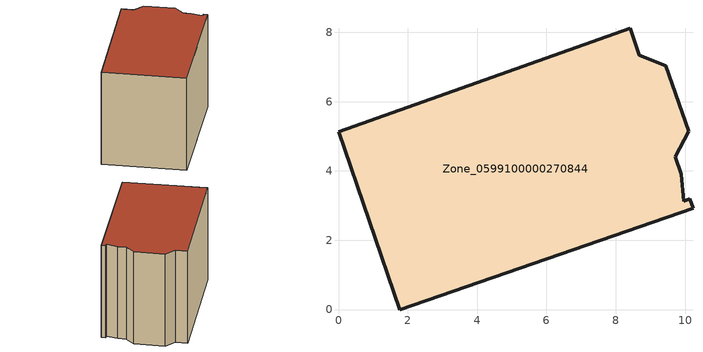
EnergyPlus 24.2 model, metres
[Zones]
Zone_0599100000270844
 floor ground (C_G): 9.96,3.13 10.14,3.19 10.23,2.93 1.76,0 0,5.13 8.41,8.11 8.68,7.34 9.44,7.04 10.1,5.15 9.71,4.41 9.89,3.9 z0
 wall outside (C_F): 10.1,5.15 9.44,7.04 8.68,7.34 8.41,8.11 0,5.13 1.76,0 10.23,2.93 10.14,3.19 9.96,3.13 9.89,3.9 9.71,4.41 10.1,5.15 z0:6.47
 roof outside (C_R): 9.96,3.13 9.89,3.9 9.71,4.41 10.1,5.15 9.44,7.04 8.68,7.34 8.41,8.11 0,5.13 1.76,0 10.23,2.93 10.14,3.19 z6.47
[BUILDING]
Pand.0599100000270844: North Axis=0; Terrain=City; Loads Convergence Tolerance Value=0.04; Temperature Convergence Tolerance Value=0.4; Solar Distribution=FullExterior; Maximum Number of Warmup Days=25; Minimum Number of Warmup Days=1
[Site:Location]
Rotterdam.The.Hague.AP_ZH_NLD Design_Conditions: Latitude=51.96; Longitude=4.45; Time Zone=1; Elevation=-4.5
[SITE:GROUNDTEMPERATURE:BUILDINGSURFACE]
18, 18, 18, 18, 18, 18, 18, 18, 18, 18, 18, 18
[MATERIAL] Thermal Absorptance=0.9; Solar Absorptance=0.7; Visible Absorptance=0.7
Name | Roughness | Thickness | Conductivity | Density | Specific Heat
G.TI.1946 | MediumSmooth | 0.15 | 1 | 540 | 1210
F.TI.1946 | Rough | 0.3 | 0.857143 | 1920 | 840
R.TI.1946 | MediumRough | 0.2 | 0.1 | 1500 | 1000
[CONSTRUCTION]
C_G: G.TI.1946
C_F: F.TI.1946
C_R: R.TI.1946
[ZONE]
Zone_0599100000270844: Type=1; Multiplier=1; Ceiling Height=Autocalculate; Volume=Autocalculate; Floor Area=autocalculate; Part of Total Floor Area=Yes
[ZONEINFILTRATION:DESIGNFLOWRATE]
Infil_Zone_0599100000270844: Zone or ZoneList or Space or SpaceList=Zone_0599100000270844; Schedule=AlwaysOn; Design Flow Rate Calculation Method=Flow/Area; Flow Rate per Floor Area=0.003; Constant Term Coefficient=1; Temperature Term Coefficient=0; Velocity Term Coefficient=0; Velocity Squared Term Coefficient=0
[HVACTEMPLATE:ZONE:IDEALLOADSAIRSYSTEM]
Zone_0599100000270844: Maximum Heating Supply Air Temperature=50; Minimum Cooling Supply Air Temperature=13; Maximum Heating Supply Air Humidity Ratio=0.0156; Minimum Cooling Supply Air Humidity Ratio=0.0077; Heating Limit=NoLimit; Cooling Limit=NoLimit; Dehumidification Control Type=ConstantSensibleHeatRatio; Cooling Sensible Heat Ratio=0.7; Dehumidification Setpoint=60; Humidification Control Type=None; Humidification Setpoint=30; Outdoor Air Method=None; Outdoor Air Flow Rate per Person=0.00944; Outdoor Air Flow Rate per Zone Floor Area=0; Outdoor Air Flow Rate per Zone=0; Demand Controlled Ventilation Type=None; Outdoor Air Economizer Type=NoEconomizer; Heat Recovery Type=None; Sensible Heat Recovery Effectiveness=0.7; Latent Heat Recovery Effectiveness=0.65
[ZONECONTROL:THERMOSTAT]
ThermostatControl_Zone_0599100000270844: Zone or ZoneList=Zone_0599100000270844; Control Type Schedule=DualSetpointControlType; Control 1=Thermostat_Zone_0599100000270844; Temperature Difference Between Cutout And Setpoint=0
[THERMOSTATSETPOINT:DUALSETPOINT]
Thermostat_Zone_0599100000270844: Heating Setpoint Temperature Schedule=HeatingSetpoint_Zone_0599100000270844; Cooling Setpoint Temperature Schedule=CoolingSetpoint_Zone_0599100000270844
[SCHEDULE:COMPACT]
HeatingSetpoint_Zone_0599100000270844: Through: 12/31, For: AllDays, Until: 24:00, 21
CoolingSetpoint_Zone_0599100000270844: Through: 12/31, For: AllDays, Until: 24:00, 24
DualSetpointControlType: Through: 12/31, For: AllDays, Until: 24:00, 4
AlwaysOn: Through: 12/31, For: AllDays, Until: 24:00, 1
